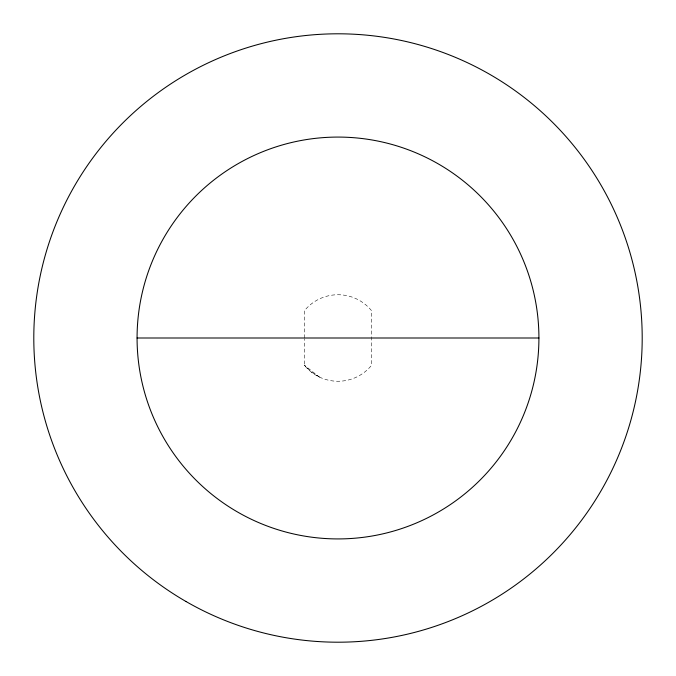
<?xml version="1.0" encoding="UTF-8"?>
<svg xmlns="http://www.w3.org/2000/svg" width="676" height="676" viewBox="0 0 676 676"><rect width="100%" height="100%" fill="white"/><g stroke="black" fill="none" stroke-linecap="round" stroke-linejoin="round"><path stroke-width="0.51" stroke-dasharray="3.38 2.54" d="M304.352 338L304.352 310.808A43.264 43.264 0 0 1 371.648 310.808L371.648 365.192A43.264 43.264 0 0 1 304.352 365.192L304.352 338.853M319.359 377.039L311.095 371.876L304.352 365.192L319.359 377.039"/><path stroke-width="1.01" d="M137.084 338L538.916 338A200.916 200.916 0 0 0 237.538 163.998A200.916 200.916 0 0 0 237.538 512.002A200.916 200.916 0 0 0 538.916 338M185.9 601.446A304.2 304.2 0 0 0 642.2 338A304.2 304.2 0 0 0 185.9 74.554A304.2 304.2 0 0 0 185.9 601.446"/></g></svg>
